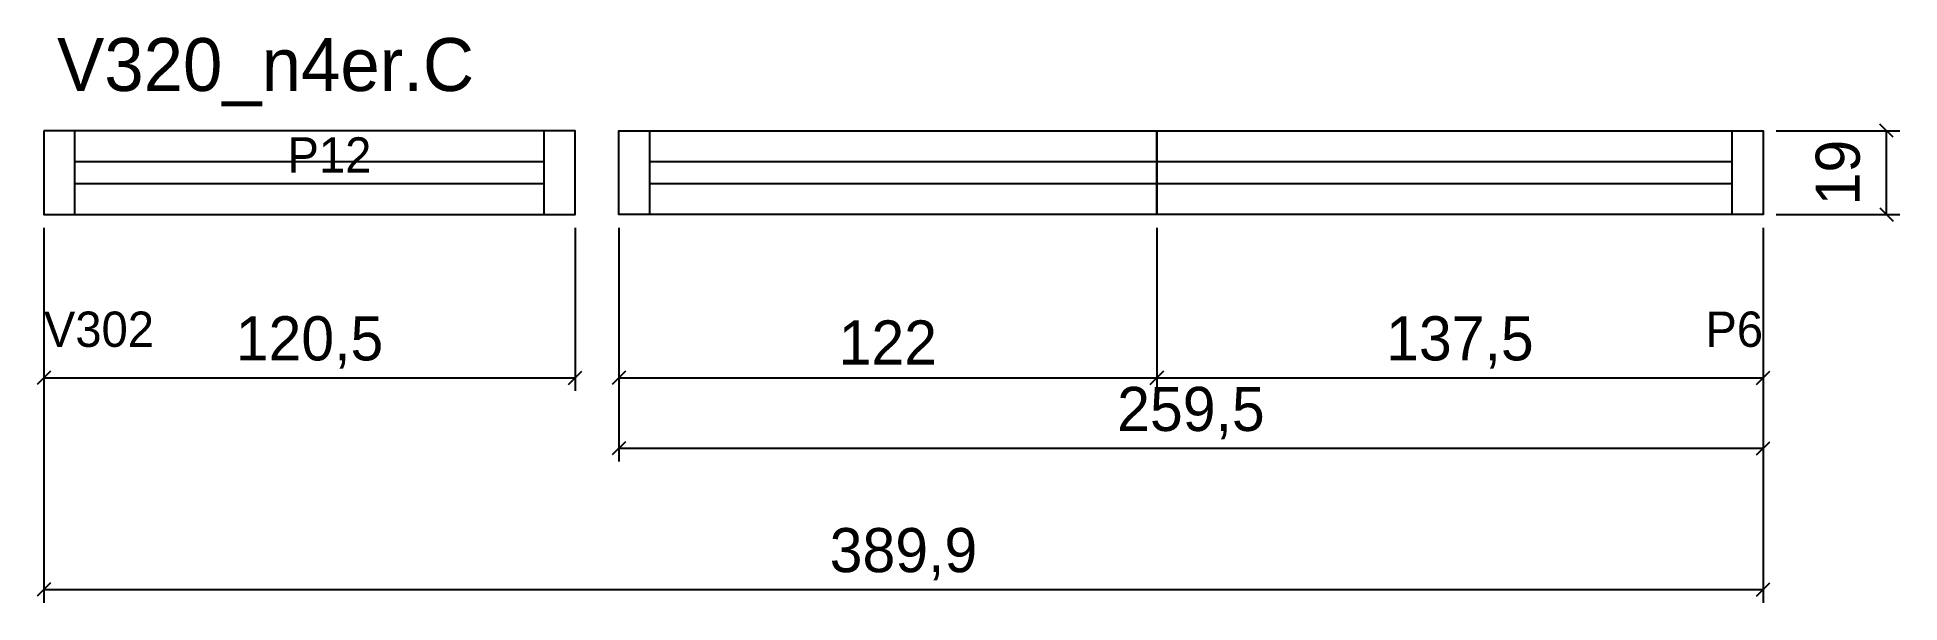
# Model space of a CAD drawing. Extents: x -10500 to 421, y -107 to 21.
# Drawn here: x -1.5 to 420.9, y -107 to 21.2 of the extents above; entities outside this region: 2.
import ezdxf
from ezdxf.enums import TextEntityAlignment as Align

# ---------------------------------------------------------------- set-up
doc = ezdxf.new("R2010")
doc.units = 0
for name, color, linetype in [('5', 5, 'Continuous'), ('COTA', 241, 'Continuous'), ('NOMENCLATURA', 7, 'Continuous'), ('Painéis', 200, 'Continuous'), ('SARR_2.2x7', 40, 'Continuous'), ('SARR_EDITAR', 141, 'Continuous')]:
    doc.layers.add(name, color=color, linetype=linetype)
doc.dimstyles.new('PAINEL', dxfattribs={"dimtxt": 10, "dimasz": 3, "dimexe": 3, "dimexo": 3, "dimgap": 3, "dimtad": 1, "dimblk": 'OBLIQUE', "dimblk1": 'OBLIQUE', "dimcen": 2.5, "dimclrd": 4, "dimclre": 4, "dimclrt": 240, "dimazin": 3, "dimtfac": 1, "dimtmove": 0, "dimatfit": 3})

# ---------------------------------------------------------------- blocks, each defined once
blk = doc.blocks.new('_OBLIQUE')
at = {"color": 0, "linetype": 'BYBLOCK'}
blk.add_line((-0.5, -0.5), (0.5, 0.5), dxfattribs=at)

msp = doc.modelspace()

# ---------------------------------------------------------------- linework, layer by layer
msp.add_line((-9500, 0), (-9490, 0))
at = {"layer": 'Painéis'}
msp.add_line((252.4, -19), (252.4, 0), dxfattribs=at)
for points in [[(0, 0), (0, -19), (120.5, -19), (120.5, 0), (0, 0)], [(252.4, -19), (130.4, -19), (130.4, 0), (252.4, 0)], [(252.4, 0), (389.9, 0), (389.9, -19), (252.4, -19)]]:
    msp.add_lwpolyline(points, close=True, dxfattribs=at)
at = {"layer": 'SARR_2.2x7'}
for p, q in [((7, -19), (7, 0)), ((113.5, -19), (113.5, 0)), ((137.4, -19), (137.4, 0)), ((382.9, -19), (382.9, 0)), ((7, -7), (113.5, -7)), ((137.4, -7), (382.9, -7)), ((7, -12), (113.5, -12)), ((137.4, -12), (382.9, -12))]:
    msp.add_line(p, q, dxfattribs=at)
at = {"layer": 'SARR_EDITAR'}
msp.add_line((-10500, 0), (-10490, 0), dxfattribs=at)

# ---------------------------------------------------------------- texts
at = {"layer": '5'}
for s, p in [('P12', (55.25, -9.5)), ('V302', (0, -49))]:
    msp.add_text(s, height=8, dxfattribs=at).set_placement(p)
msp.add_text('P6', height=8, dxfattribs=at).set_placement((389.9, -49), align=Align.RIGHT)
at = {"layer": 'NOMENCLATURA'}
msp.add_text('V320_n4er.C', height=12, dxfattribs=at).set_placement((3, 9))

# ---------------------------------------------------------------- dimensions: what is measured, and where the dimension line sits
at = {"layer": 'COTA'}
msp.add_linear_dim(base=(417.9, -19), p1=(389.9, -19), p2=(389.9, 0), angle=90, dimstyle='PAINEL', dxfattribs=at).render()
for base, p1, p2 in [((0, -56), (0, -19), (120.5, -19)), ((0, -104), (0, -19), (389.9, -19)), ((130.4, -56), (130.4, -19), (252.4, -19)), ((130.4, -72), (130.4, -19), (389.9, -19)), ((252.4, -56), (252.4, -19), (389.9, -19))]:
    msp.add_linear_dim(base=base, p1=p1, p2=p2, dimstyle='PAINEL', dxfattribs=at).render()

doc.saveas('drawing.dxf')
